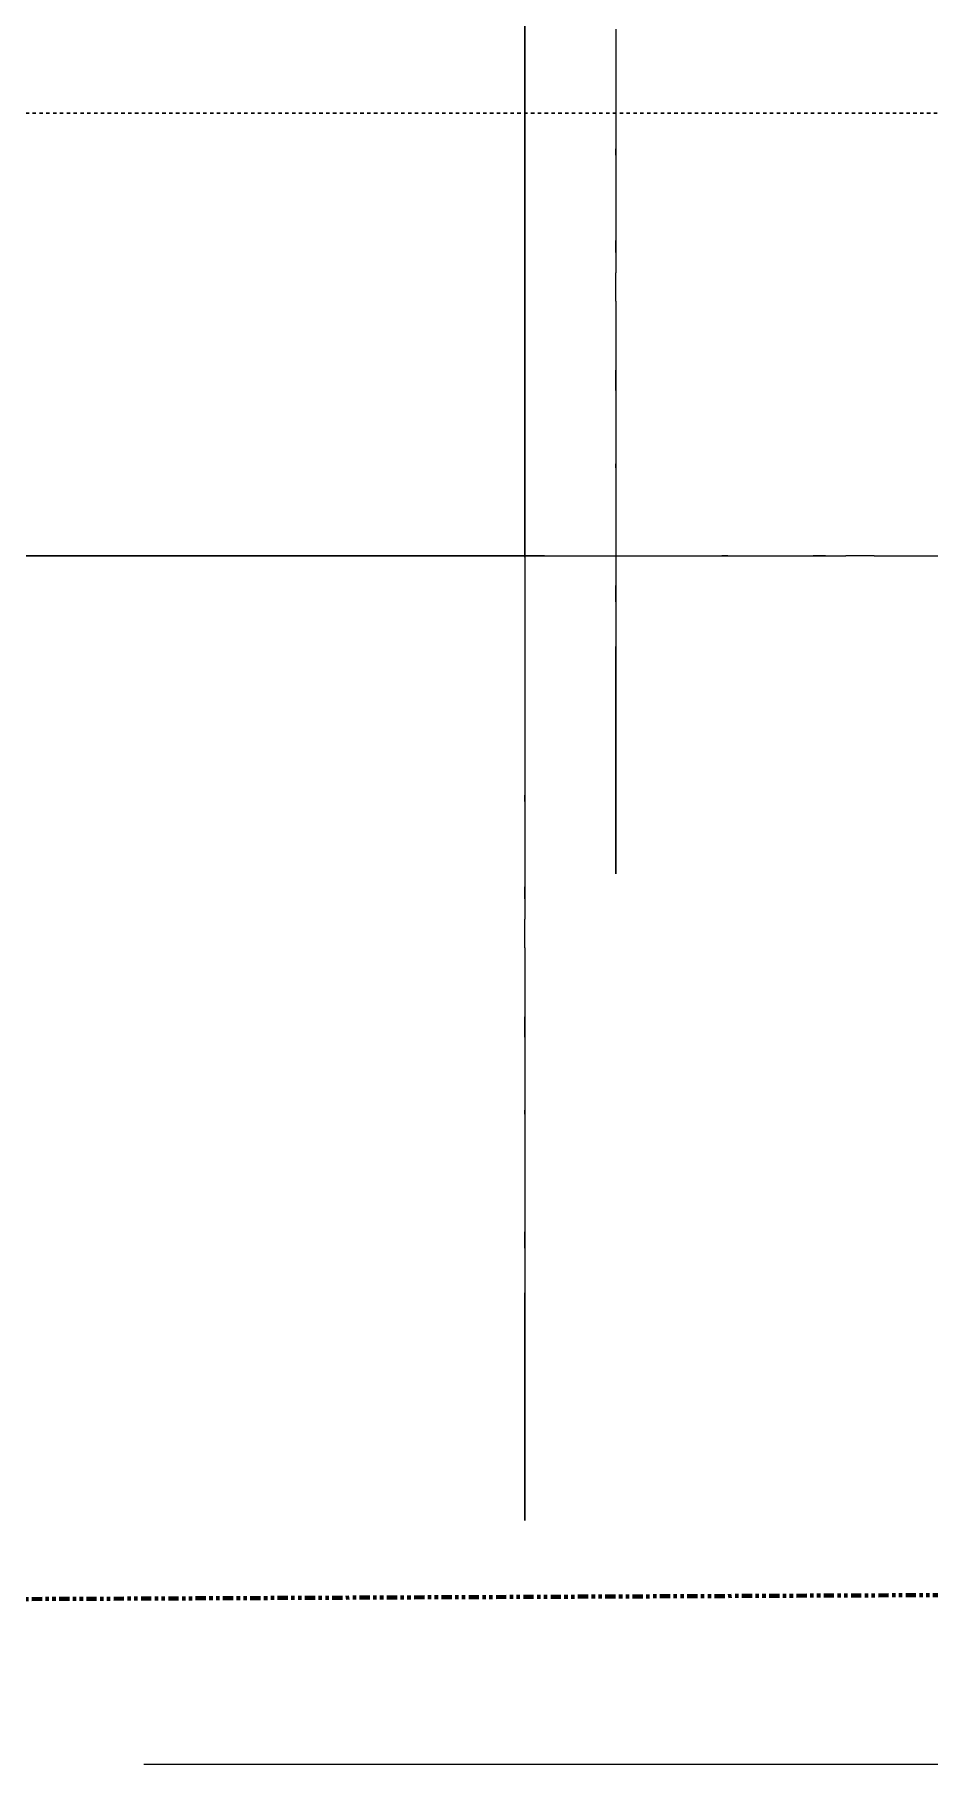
# Model space of a CAD drawing. Header units: inches. Extents: x 9391 to 11530, y 1186 to 2858.
# Drawn here: x 10119.8 to 10152.5, y 2605.6 to 2668.9 of the extents above; entities that cross this region are included whole.
import ezdxf

# ---------------------------------------------------------------- set-up
doc = ezdxf.new("R2010")
doc.units = ezdxf.units.IN
doc.header["$MEASUREMENT"] = 0
doc.linetypes.add('Aligning Line 1_8_', pattern=[0.25, 0.125, -0.125])
doc.linetypes.add('Double Dash 3_8_', pattern=[1, 0.375, -0.125, 0.125, -0.125, 0.125, -0.125])
for name, color, linetype, lineweight in [('A-DETL-GENF-1', 254, 'Continuous', 9), ('A-FLOR-HRAL', 11, 'Continuous', 9), ('C-PROP-LINE', 91, 'Double Dash 3_8_', 211), ('G-ANNO-SYMB', 111, 'Aligning Line 1_8_', 30)]:
    doc.layers.add(name, color=color, linetype=linetype, lineweight=lineweight)

# ---------------------------------------------------------------- blocks, each defined once
blk = doc.blocks.new('holly 26751 - holly 26751-V146-FLOOR PLAN - ROOF')
at = {"layer": 'A-DETL-GENF-1'}
for p, q in [((0, -0.051), (0, 20.761)), ((0, 20.315), (0, 17.934)), ((0, 17.934), (0, 17.19)), ((0, 17.19), (0, 15.999)), ((0, 15.999), (0, 15.963)), ((0, 15.963), (0, 15.591)), ((0, 15.591), (0, 15.553)), ((0, 15.553), (0, 14.214)), ((0, 14.214), (0, 14.376)), ((0, 14.376), (0, 14.362)), ((0, 14.362), (0, 13.489)), ((0, 13.489), (0, 12.577)), ((0, 12.577), (0, 12.204)), ((0, 12.204), (0, 11.788)), ((0, 11.788), (0, 11.366)), ((0, 11.366), (0, 10.974)), ((0, 10.974), (0, 10.649)), ((0, 10.345), (0, 10.762)), ((0, 10.762), (0, 10.592)), ((0, 10.649), (0, 10.427)), ((0, 10.592), (0, 10.007)), ((0, 10.427), (0, 10.345)), ((0, 10.007), (0, 9.176)), ((0, 9.176), (0, 8.272)), ((0, 8.272), (0, 7.463)), ((0, 7.463), (0, 6.922)), ((0, 6.922), (0, 5.136)), ((0, 5.136), (0, 3.797)), ((0, 3.797), (0, 3.769)), ((0, 3.769), (0, 3.53)), ((0, 3.53), (0, 3.499)), ((0, 3.499), (0, 1.565)), ((0, 1.565), (0, -0.816)), ((-18.752, 0), (-17.561, 0)), ((-17.561, 0), (-17.525, 0)), ((-17.525, 0), (-17.153, 0)), ((-17.153, 0), (-17.115, 0)), ((-17.115, 0), (-15.776, 0)), ((-15.776, 0), (-15.938, 0)), ((-15.938, 0), (-15.925, 0)), ((-15.925, 0), (-15.051, 0)), ((-15.051, 0), (-14.139, 0)), ((-14.139, 0), (-13.766, 0)), ((-13.766, 0), (-13.351, 0)), ((-13.351, 0), (-12.928, 0)), ((-12.928, 0), (-12.536, 0)), ((-12.536, 0), (-12.211, 0)), ((-11.907, 0), (-12.324, 0)), ((-12.324, 0), (-12.154, 0)), ((-12.211, 0), (-11.989, 0)), ((-12.154, 0), (-11.569, 0)), ((-11.989, 0), (-11.907, 0)), ((-11.569, 0), (-10.738, 0)), ((-10.738, 0), (-9.834, 0)), ((-9.834, 0), (-9.025, 0)), ((-9.025, 0), (-8.484, 0)), ((-8.484, 0), (-6.698, 0)), ((-6.698, 0), (-5.359, 0)), ((-5.359, 0), (-5.331, 0)), ((-5.331, 0), (-5.092, 0)), ((-5.092, 0), (-5.061, 0)), ((-5.061, 0), (-3.127, 0)), ((-3.127, 0), (-0.746, 0)), ((-0.746, 0), (-0.723, 0)), ((-0.723, 0), (-0.696, 0)), ((-0.696, 0), (-0.668, 0)), ((-0.668, 0), (-0.641, 0)), ((-0.641, 0), (-0.619, 0)), ((-0.619, 0), (-0.603, 0)), ((-0.603, 0), (-0.597, 0)), ((-0.597, 0), (0.742, 0)), ((0.742, 0), (1.911, 0)), ((1.911, 0), (2.081, 0)), ((2.081, 0), (2.198, 0)), ((2.198, 0), (2.751, 0)), ((2.751, 0), (2.825, 0)), ((2.825, 0), (3.259, 0)), ((3.259, 0), (3.488, 0)), ((3.488, 0), (3.693, 0)), ((3.693, 0), (3.833, 0)), ((3.833, 0), (3.867, 0)), ((3.867, 0), (3.986, 0)), ((3.986, 0), (4.122, 0)), ((4.122, 0), (4.263, 0)), ((4.263, 0), (4.396, 0)), ((4.396, 0), (4.507, 0)), ((4.507, 0), (4.583, 0)), ((4.583, 0), (4.611, 0)), ((4.611, 0), (4.831, 0)), ((4.831, 0), (5.092, 0)), ((5.092, 0), (5.368, 0)), ((5.368, 0), (5.633, 0)), ((5.633, 0), (5.86, 0)), ((5.86, 0), (6.024, 0)), ((6.024, 0), (6.099, 0)), ((6.099, 0), (6.526, 0)), ((6.526, 0), (6.546, 0)), ((6.546, 0), (6.639, 0)), ((6.639, 0), (7.381, 0)), ((7.232, 0), (7.213, 0)), ((7.213, 0), (7.229, 0)), ((7.229, 0), (7.29, 0)), ((7.439, 0), (7.232, 0)), ((7.29, 0), (7.566, 0)), ((7.381, 0), (7.439, 0)), ((7.566, 0), (8.837, 0)), ((8.837, 0), (8.927, 0)), ((8.927, 0), (11.01, 0)), ((11.01, 0), (10.563, 0)), ((10.563, 0), (11.754, 0)), ((12.796, 0), (11.754, 0)), ((12.796, 0), (13.986, 0)), ((13.986, 0), (14.433, 0)), ((14.433, 0), (14.581, 0)), ((14.581, 0), (16.069, 0)), ((0.726, 0), (-22.323, 0)), ((0, -0.816), (0, -0.839)), ((0, -0.839), (0, -0.866)), ((0, -0.866), (0, -0.894)), ((0, -0.894), (0, -0.921)), ((0, -0.921), (0, -0.944)), ((0, -0.944), (0, -0.959)), ((0, -0.959), (0, -0.965)), ((0, -0.965), (0, -2.304)), ((0, -2.304), (0, -3.474)), ((0, -3.474), (0, -3.644)), ((0, -3.644), (0, -3.76)), ((0, -3.76), (0, -4.313)), ((0, -4.313), (0, -4.388)), ((0, -4.388), (0, -4.821)), ((0, -4.821), (0, -5.05)), ((0, -5.05), (0, -5.255)), ((0, -5.255), (0, -5.395)), ((0, -5.395), (0, -5.429)), ((0, -5.429), (0, -5.548)), ((0, -5.548), (0, -5.685)), ((0, -5.685), (0, -5.826)), ((0, -5.826), (0, -5.958)), ((0, -5.958), (0, -6.069)), ((0, -6.069), (0, -6.145)), ((0, -6.145), (0, -6.173)), ((0, -6.173), (0, -6.394)), ((0, -6.394), (0, -6.655)), ((0, -6.655), (0, -6.93)), ((0, -6.93), (0, -7.195)), ((0, -7.195), (0, -7.422)), ((0, -7.422), (0, -7.586)), ((0, -7.586), (0, -7.661)), ((0, -7.661), (0, -8.088)), ((0, -8.088), (0, -8.108)), ((0, -8.108), (0, -8.201)), ((0, -8.201), (0, -8.943)), ((0, -8.794), (0, -8.776)), ((0, -8.776), (0, -8.791)), ((0, -8.791), (0, -8.852)), ((0, -9.001), (0, -8.794)), ((0, -8.852), (0, -9.128)), ((0, -8.943), (0, -9.001)), ((0, -9.128), (0, -10.399)), ((0, -10.399), (0, -10.489)), ((0, -10.489), (0, -12.572)), ((0, -12.572), (0, -12.126)), ((0, -12.126), (0, -13.316)), ((0, -14.358), (0, -13.316)), ((0, -14.358), (0, -15.548)), ((0, -15.548), (0, -15.995)), ((0, -15.995), (0, -16.143)), ((0, -16.143), (0, -17.632)), ((0, -17.632), (0, -16.888)), ((0, -16.888), (0, -17.185)), ((0, -17.185), (0, -20.459)), ((0, -20.459), (0, -20.31)), ((0, -20.31), (0, -20.384)), ((0, -20.384), (0, -20.547)), ((0, -20.547), (0, -20.775)), ((0, -20.775), (0, -21.04)), ((0, -21.04), (0, -21.316)), ((0, -21.316), (0, -21.578)), ((0, -21.578), (0, -21.798)), ((0, -21.798), (0, -22.542)), ((0, -22.542), (0, -25.37)), ((0, -25.37), (0, -24.774)), ((0, -24.774), (0, -24.923)), ((0, -24.923), (0, -25.667)), ((0, -25.667), (0, -27.751)), ((0, -32.215), (0, -27.007)), ((0, -27.007), (0, -29.239)), ((0, -27.751), (0, -28.048)), ((0, -28.048), (0, -27.899)), ((0, -27.899), (0, -28.346)), ((0, -28.941), (0, -28.197)), ((0, -28.346), (0, -28.583)), ((0, -28.583), (0, -28.856)), ((0, -28.856), (0, -29.139)), ((0, -30.28), (0, -28.941)), ((0, -29.139), (0, -29.403)), ((0, -29.239), (0, -30.205)), ((0, -29.403), (0, -29.625)), ((0, -29.625), (0, -29.777)), ((0, -29.777), (0, -29.834)), ((0, -29.834), (0, -30.727)), ((0, -30.205), (0, -30.28)), ((0, -30.73), (0, -30.429)), ((0, -30.429), (0, -30.477)), ((0, -30.477), (0, -30.771)), ((0, -30.727), (0, -31.068)), ((0, -30.747), (0, -30.727)), ((0, -30.727), (0, -30.935)), ((0, -30.987), (0, -30.73)), ((0, -30.818), (0, -30.747)), ((0, -30.771), (0, -31.263)), ((0, -31.26), (0, -30.818)), ((0, -30.935), (0, -32.951)), ((0, -31.174), (0, -30.987)), ((0, -31.068), (0, -31.24)), ((0, -31.267), (0, -31.174)), ((0, -31.24), (0, -31.267)), ((0, -31.322), (0, -31.26)), ((0, -31.263), (0, -31.322)), ((0, -31.374), (0, -31.322)), ((0, -31.322), (0, -32.306)), ((0, -31.477), (0, -31.374)), ((0, -31.616), (0, -31.477)), ((0, -31.774), (0, -31.616)), ((0, -31.918), (0, -31.768)), ((0, -31.768), (0, -32.364)), ((0, -31.937), (0, -31.774)), ((0, -32.591), (0, -31.918)), ((0, -32.089), (0, -31.937)), ((0, -32.215), (0, -32.089)), ((0, -32.661), (0, -32.215)), ((0, -32.364), (0, -32.215)), ((0, -32.306), (0, -32.364)), ((0, -33.06), (0, -32.364)), ((0, -32.364), (0, -32.645)), ((0, -32.364), (0, -33.405)), ((0, -32.666), (0, -32.591)), ((0, -32.645), (0, -32.675)), ((0, -32.675), (0, -32.659)), ((0, -32.659), (0, -32.666)), ((0, -33.703), (0, -32.661)), ((0, -32.661), (0, -32.959)), ((0, -34.893), (0, -32.661)), ((0, -32.951), (0, -33.108)), ((0, -32.959), (0, -34.298)), ((0, -33.12), (0, -33.06)), ((0, -33.108), (0, -33.12)), ((0, -35.18), (0, -33.108)), ((0, -33.108), (0, -34.893)), ((0, -33.405), (0, -33.703)), ((0, -34.298), (0, -34.149)), ((0, -34.149), (0, -35.14)), ((0, -35.14), (0, -35.274)), ((0, -35.34), (0, -35.18)), ((0, -35.274), (0, -35.34))]:
    blk.add_line(p, q, dxfattribs=at)
blk = doc.blocks.new('holly 26751 - holly 26751-V147-FLOOR PLAN - ROOF')
at = {"layer": 'A-DETL-GENF-1'}
for p, q in [((0, -4.388), (0, -4.821)), ((0, -4.821), (0, -5.05)), ((0, -5.05), (0, -5.255)), ((0, -5.255), (0, -5.395)), ((0, -5.395), (0, -5.429)), ((0, -5.429), (0, -5.548)), ((0, -5.548), (0, -5.685)), ((0, -5.685), (0, -5.826)), ((0, -5.826), (0, -5.958)), ((0, -5.958), (0, -6.069)), ((0, -6.069), (0, -6.145)), ((0, -6.145), (0, -6.173)), ((0, -6.173), (0, -6.394)), ((0, -6.394), (0, -6.655)), ((0, -6.655), (0, -6.93)), ((0, -6.93), (0, -7.195)), ((0, -7.195), (0, -7.422)), ((0, -7.422), (0, -7.586)), ((0, -7.586), (0, -7.661)), ((0, -7.661), (0, -8.088)), ((0, -8.088), (0, -8.108)), ((0, -8.108), (0, -8.201)), ((0, -8.201), (0, -8.943)), ((0, -8.794), (0, -8.776)), ((0, -8.776), (0, -8.791)), ((0, -8.791), (0, -8.852)), ((0, -9.001), (0, -8.794)), ((0, -8.852), (0, -9.128)), ((0, -8.943), (0, -9.001)), ((0, -9.128), (0, -10.399)), ((0, -10.399), (0, -10.489)), ((0, -10.489), (0, -12.572)), ((0, -12.572), (0, -12.126)), ((0, -12.126), (0, -13.316)), ((0, -14.358), (0, -13.316)), ((0, -14.358), (0, -15.548)), ((0, -15.548), (0, -15.995)), ((0, -15.995), (0, -16.143)), ((0, -16.143), (0, -17.632)), ((0, -17.632), (0, -16.888)), ((0, -16.888), (0, -17.185)), ((0, -17.185), (0, -20.459)), ((0, -20.459), (0, -20.31)), ((0, -20.31), (0, -20.384)), ((0, -20.384), (0, -20.547)), ((0, -20.547), (0, -20.775)), ((0, -20.775), (0, -21.04)), ((0, -21.04), (0, -21.316)), ((0, -21.316), (0, -21.578)), ((0, -21.578), (0, -21.798)), ((0, -21.798), (0, -22.542)), ((0, -22.542), (0, -25.37)), ((0, -25.37), (0, -24.774)), ((0, -24.774), (0, -24.923)), ((0, -24.923), (0, -25.667)), ((0, -25.667), (0, -27.751)), ((0, -32.215), (0, -27.007)), ((0, -27.007), (0, -29.239)), ((0, -27.751), (0, -28.048)), ((0, -28.048), (0, -27.899)), ((0, -27.899), (0, -28.346)), ((0, -28.941), (0, -28.197)), ((0, -28.346), (0, -28.583)), ((0, -28.583), (0, -28.856)), ((0, -28.856), (0, -29.139)), ((0, -30.28), (0, -28.941)), ((0, -29.139), (0, -29.403)), ((0, -29.239), (0, -30.205)), ((0, -29.403), (0, -29.625)), ((0, -29.625), (0, -29.777)), ((0, -29.777), (0, -29.834)), ((0, -29.834), (0, -30.727)), ((0, -30.205), (0, -30.28)), ((0, -30.73), (0, -30.429)), ((0, -30.429), (0, -30.477)), ((0, -30.477), (0, -30.771)), ((0, -30.727), (0, -31.068)), ((0, -30.747), (0, -30.727)), ((0, -30.727), (0, -30.935)), ((0, -30.987), (0, -30.73)), ((0, -30.818), (0, -30.747)), ((0, -30.771), (0, -31.263)), ((0, -31.26), (0, -30.818)), ((0, -30.935), (0, -32.951)), ((0, -31.174), (0, -30.987)), ((0, -31.068), (0, -31.24)), ((0, -31.267), (0, -31.174)), ((0, -31.24), (0, -31.267)), ((0, -31.322), (0, -31.26)), ((0, -31.263), (0, -31.322)), ((0, -31.374), (0, -31.322)), ((0, -31.322), (0, -32.306)), ((0, -31.477), (0, -31.374)), ((0, -31.616), (0, -31.477)), ((0, -31.774), (0, -31.616)), ((0, -31.918), (0, -31.768)), ((0, -31.768), (0, -32.364)), ((0, -31.937), (0, -31.774)), ((0, -32.591), (0, -31.918)), ((0, -32.089), (0, -31.937)), ((0, -32.215), (0, -32.089)), ((0, -32.661), (0, -32.215)), ((0, -32.364), (0, -32.215)), ((0, -32.306), (0, -32.364)), ((0, -33.06), (0, -32.364)), ((0, -32.364), (0, -32.645)), ((0, -32.364), (0, -33.405)), ((0, -32.666), (0, -32.591)), ((0, -32.645), (0, -32.675)), ((0, -32.675), (0, -32.659)), ((0, -32.659), (0, -32.666)), ((0, -33.703), (0, -32.661)), ((0, -32.661), (0, -32.959)), ((0, -34.893), (0, -32.661)), ((0, -32.951), (0, -33.108)), ((0, -32.959), (0, -34.298)), ((0, -33.12), (0, -33.06)), ((0, -33.108), (0, -33.12)), ((0, -35.18), (0, -33.108)), ((0, -33.108), (0, -34.893)), ((0, -33.405), (0, -33.703)), ((0, -34.298), (0, -34.149)), ((0, -34.149), (0, -35.14)), ((0, -35.14), (0, -35.274)), ((0, -35.34), (0, -35.18)), ((0, -35.274), (0, -35.34))]:
    blk.add_line(p, q, dxfattribs=at)
blk = doc.blocks.new('Railing - Railing-1679211-FLOOR PLAN - ROOF')
at = {"layer": 'A-FLOR-HRAL'}
blk.add_line((-2605.564, 11315.296), (-2605.564, 10123.782), dxfattribs=at)
blk = doc.blocks.new('Family - ___-1646256-FLOOR PLAN - ROOF')
at = {"layer": 'C-PROP-LINE'}
blk.add_line((-2608.445, 9390.686), (-2616.713, 11287.658), dxfattribs=at)

msp = doc.modelspace()

# ---------------------------------------------------------------- linework, layer by layer
at = {"layer": 'G-ANNO-SYMB'}
msp.add_line((10165.832, 2666.061), (9684.878, 2666.061), dxfattribs=at)

# ---------------------------------------------------------------- block references
at = {"layer": 'A-DETL-GENF-1'}
for name, p in [('holly 26751 - holly 26751-V147-FLOOR PLAN - ROOF', (10141.068, 2673.527)), ('holly 26751 - holly 26751-V146-FLOOR PLAN - ROOF', (10137.73, 2649.844))]:
    msp.add_blockref(name, p, dxfattribs=at)
at = {"layer": 'A-FLOR-HRAL', "rotation": 270.0000000000005}
msp.add_blockref('Railing - Railing-1679211-FLOOR PLAN - ROOF', (0, 0), dxfattribs=at)
at = {"layer": 'C-PROP-LINE', "rotation": 270.0000000000005}
msp.add_blockref('Family - ___-1646256-FLOOR PLAN - ROOF', (0, 0), dxfattribs=at)

doc.saveas('drawing.dxf')
